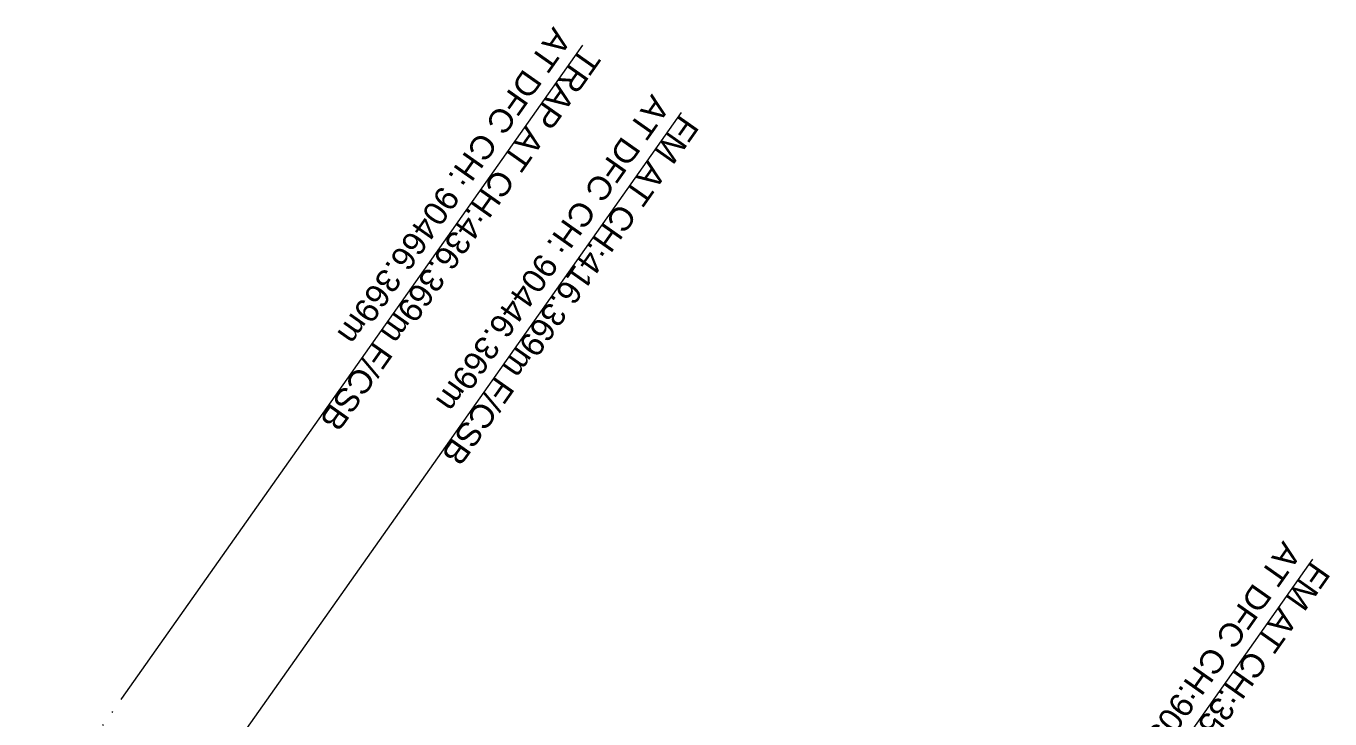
# Model space of a CAD drawing. Header units: metres. Extents: x 658484 to 662957, y 3366848 to 3369569.
# Drawn here: x 659825.6 to 659936.3, y 3368917.3 to 3368976.1 of the extents above; entities that cross this region are included whole.
import ezdxf

# ---------------------------------------------------------------- set-up
doc = ezdxf.new("R2010")
doc.units = ezdxf.units.M
doc.header["$MEASUREMENT"] = 0
doc.linetypes.add('DOT', pattern=[0.25, 0, -0.25])
doc.layers.add("NEW SHAMBHU CROSSING STN. SRJ's", color=10, linetype='Continuous', lineweight=0)
doc.styles.add('ARIAL', font='arial.ttf')

msp = doc.modelspace()

# ---------------------------------------------------------------- linework, layer by layer
at = {"layer": "NEW SHAMBHU CROSSING STN. SRJ's", "linetype": 'Continuous', "lineweight": 13, "flags": 128}
for points in [[(659872.8695, 3368974.5074), (659833.7569, 3368919.0234)], [(659881.2318, 3368968.7883), (659842.1192, 3368913.3042)], [(659934.8116, 3368930.8511), (659895.699, 3368875.367)]]:
    msp.add_lwpolyline(points, dxfattribs=at)
at = {"layer": "NEW SHAMBHU CROSSING STN. SRJ's", "linetype": 'DOT', "lineweight": 13, "ltscale": 5}
msp.add_lwpolyline([(659833.7569, 3368919.0234), (659799.8323, 3368870.8987), (659791.7652, 3368876.5855), (659753.3693, 3368822.1181)], dxfattribs=at)

# ---------------------------------------------------------------- texts
at = {"layer": "NEW SHAMBHU CROSSING STN. SRJ's", "color": 6, "linetype": 'Continuous', "lineweight": 13, "char_height": 2, "width": 66.273295, "attachment_point": 4, "rotation": 234.818733, "line_spacing_factor": 0.648, "style": 'ARIAL'}
for s, insert in [('\\pxsm0.9;{\\C256;TRAP AT CH:436.369m F/CSB \\P\\psm1;AT DFC CH: 90466.369m \\P}', (659872.4322, 3368974.704)), ('\\pxsm0.9;{\\C256;FM AT CH:416.369m F/CSB \\P\\psm1;AT DFC CH: 90446.369m \\P}', (659880.7945, 3368968.9848)), ('\\pxsm0.9;{\\C256;FM AT CH:350.790m F/CSB \\P\\psm1;AT DFC CH:90380.790m }', (659934.3742, 3368931.0476))]:
    msp.add_mtext(s, dxfattribs=dict(at, insert=insert))

doc.saveas('drawing.dxf')
